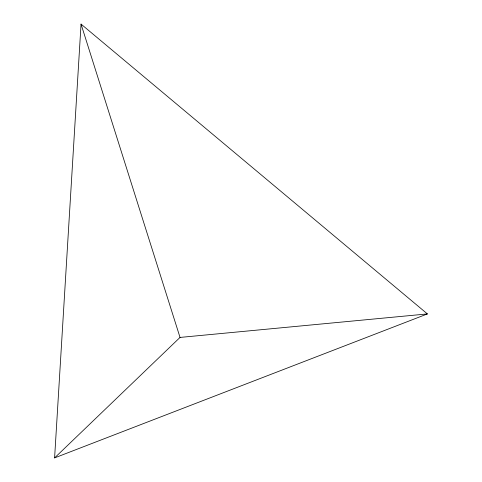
<?xml version="1.0" encoding="UTF-8"?>
<svg xmlns="http://www.w3.org/2000/svg" width="482" height="482" viewBox="0 0 482 482"><rect width="100%" height="100%" fill="white"/><g stroke="black" fill="none" stroke-linecap="round" stroke-linejoin="round"><path stroke-width="0.72" d="M54.599 457.9L81.042 24.1L427.401 313.921L54.599 457.9L180.033 337.424L427.401 313.921M81.042 24.1L180.033 337.424"/></g></svg>
